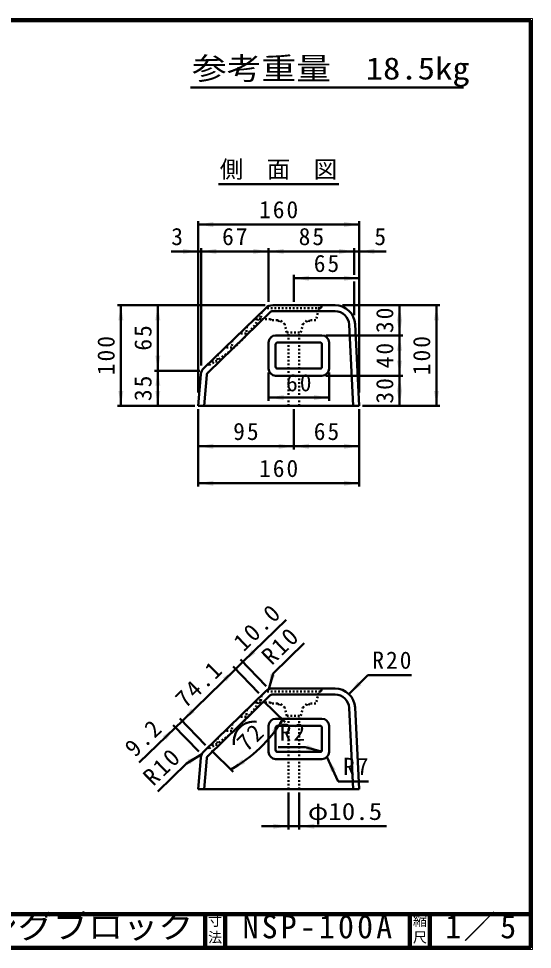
# Model space of a CAD drawing. Units: millimetres, scale not verified, with parts at other scales. Extents: x 100 to 4105, y 100 to 2870.
# Drawn here: x 2575 to 4105, y 100 to 2870 of the extents above; entities that cross this region are included whole.
import ezdxf
from ezdxf.enums import TextEntityAlignment as Align

# ---------------------------------------------------------------- set-up
doc = ezdxf.new("R2010")
doc.units = ezdxf.units.MM
doc.header["$LTSCALE"] = 5
doc.header["$PDMODE"] = 32
doc.header["$PDSIZE"] = 2.5
doc.linetypes.add('USER1', pattern=[2.2, 1, -1.2])
doc.layers.add('V-nasSTD', color=7, linetype='Continuous', lineweight=50)
doc.styles.add('ＭＳ ゴシック', font='')
doc.styles.get('ＭＳ ゴシック').set_extended_font_data('MS Gothic')

msp = doc.modelspace()

# ---------------------------------------------------------------- hatches: boundary and pattern name
at = {"layer": 'V-nasSTD'}
for points in [[(3154.286, 2264.739), (3109.286, 2257.239), (3154.286, 2249.739)], [(3544.286, 2249.739), (3589.286, 2257.239), (3544.286, 2264.739)], [(3064.286, 2169.739), (3109.286, 2177.239), (3064.286, 2184.739)], [(3163.286, 2184.739), (3118.286, 2177.239), (3163.286, 2169.739)], [(3274.286, 2169.739), (3319.286, 2177.239), (3274.286, 2184.739)], [(3364.286, 2184.739), (3319.286, 2177.239), (3364.286, 2169.739)], [(3529.286, 2169.739), (3574.286, 2177.239), (3529.286, 2184.739)], [(3634.286, 2184.739), (3589.286, 2177.239), (3634.286, 2169.739)], [(3439.286, 2104.739), (3394.286, 2097.239), (3439.286, 2089.739)], [(3544.286, 2089.739), (3589.286, 2097.239), (3544.286, 2104.739)], [(2886.786, 1972.239), (2879.286, 2017.239), (2871.786, 1972.239)], [(2996.786, 1972.239), (2989.286, 2017.239), (2981.786, 1972.239)], [(3716.786, 1972.239), (3709.286, 2017.239), (3701.786, 1972.239)], [(3826.786, 1972.239), (3819.286, 2017.239), (3811.786, 1972.239)], [(3716.786, 1972.239), (3709.286, 1927.239), (3701.786, 1972.239)], [(3716.786, 1882.239), (3709.286, 1927.239), (3701.786, 1882.239)], [(2996.786, 1867.239), (2989.286, 1822.239), (2981.786, 1867.239)], [(3716.786, 1852.239), (3709.286, 1807.239), (3701.786, 1852.239)], [(2996.786, 1777.239), (2989.286, 1822.239), (2981.786, 1777.239)], [(3716.786, 1762.239), (3709.286, 1807.239), (3701.786, 1762.239)], [(2886.786, 1762.239), (2879.286, 1717.239), (2871.786, 1762.239)], [(2996.786, 1762.239), (2989.286, 1717.239), (2981.786, 1762.239)], [(3364.286, 1749.739), (3319.286, 1742.239), (3364.286, 1734.739)], [(3454.286, 1734.739), (3499.286, 1742.239), (3454.286, 1749.739)], [(3716.786, 1762.239), (3709.286, 1717.239), (3701.786, 1762.239)], [(3826.786, 1762.239), (3819.286, 1717.239), (3811.786, 1762.239)], [(3154.286, 1604.739), (3109.286, 1597.239), (3154.286, 1589.739)], [(3349.286, 1589.739), (3394.286, 1597.239), (3349.286, 1604.739)], [(3439.286, 1604.739), (3394.286, 1597.239), (3439.286, 1589.739)], [(3544.286, 1589.739), (3589.286, 1597.239), (3544.286, 1604.739)], [(3154.286, 1494.739), (3109.286, 1487.239), (3154.286, 1479.739)], [(3544.286, 1479.739), (3589.286, 1487.239), (3544.286, 1494.739)], [(3274.876, 986.645), (3269.654, 992.028), (3242.578, 955.311), (3280.099, 981.262)], [(3188.748, 903.088), (3193.97, 897.705), (3221.046, 934.422), (3183.525, 908.471)], [(3320.177, 874.273), (3338.882, 915.883), (3331.629, 917.792), (3324.376, 919.7)], [(3595.688, 886.46), (3558.565, 859.943), (3585.082, 897.067)], [(3093.791, 810.965), (3088.569, 816.349), (3061.493, 779.631), (3099.013, 805.582)], [(3341.403, 742.038), (3335.252, 746.33), (3329.101, 750.621), (3361.002, 783.234)], [(3009.385, 729.079), (3014.607, 723.696), (3041.683, 760.413), (3004.163, 734.462)], [(3431.121, 693.63), (3476.529, 689.228), (3435.004, 708.119)], [(3085.368, 651.042), (3081.513, 657.476), (3077.659, 663.91), (3120.116, 680.603)], [(3244.818, 659.532), (3248.803, 653.179), (3206.695, 635.623), (3240.833, 665.886)], [(3518.951, 635.007), (3493.136, 672.621), (3505.356, 628.668)], [(3333.536, 458.971), (3378.536, 466.471), (3333.536, 473.971)], [(3455.036, 473.971), (3410.036, 466.471), (3455.036, 458.971)]]:
    msp.add_hatch(color=256, dxfattribs=at).paths.add_polyline_path(points)

# ---------------------------------------------------------------- linework, layer by layer
at = {"layer": 'V-nasSTD', "lineweight": 100}
for p, q in [((4100, 2865), (105, 2865)), ((4100, 105), (4100, 2865)), ((105, 205), (4100, 205)), ((3130, 205), (3130, 105)), ((3190, 205), (3190, 105)), ((3740, 205), (3740, 105)), ((3800, 205), (3800, 105)), ((105, 105), (4100, 105))]:
    msp.add_line(p, q, dxfattribs=at)
at = {"layer": 'V-nasSTD'}
for p, q in [((3087, 2664.753), (3900, 2664.753)), ((3169.786, 2377.239), (3528.786, 2377.239)), ((3109.286, 1757.239), (3109.286, 2267.239)), ((3109.286, 2257.239), (3589.286, 2257.239)), ((3589.286, 1757.239), (3589.286, 2267.239)), ((3029.286, 2177.239), (3109.286, 2177.239)), ((3109.286, 2177.239), (3118.286, 2177.239)), ((3118.286, 1837.239), (3118.286, 2187.239)), ((3319.286, 2177.239), (3118.286, 2177.239)), ((3168.326, 2177.239), (3118.286, 2177.239)), ((3319.286, 2027.239), (3319.286, 2187.239)), ((3574.286, 2177.239), (3319.286, 2177.239)), ((3527.246, 2177.239), (3574.286, 2177.239)), ((3574.286, 2107.239), (3574.286, 2187.239)), ((3574.286, 2177.239), (3589.286, 2177.239)), ((3589.286, 2177.239), (3669.286, 2177.239)), ((3394.286, 2027.239), (3394.286, 2107.239)), ((3589.286, 2097.239), (3394.286, 2097.239)), ((3574.286, 2087.239), (3574.286, 1987.239)), ((3309.286, 2017.239), (2869.286, 2017.239)), ((2879.286, 1717.239), (2879.286, 2017.239)), ((2989.286, 1822.239), (2989.286, 2017.239)), ((3310.558, 2008.771), (3126.33, 1830.043)), ((3323.092, 1995.852), (3138.864, 1817.124)), ((3331.447, 2017.239), (3517.211, 2017.239)), ((3331.447, 1999.239), (3517.211, 1999.239)), ((3539.286, 2017.239), (3829.286, 2017.239)), ((3709.286, 1927.239), (3709.286, 2017.239)), ((3819.286, 2017.239), (3819.286, 1717.239)), ((3559.159, 1959.337), (3571.264, 1717.239)), ((3577.137, 1960.235), (3589.286, 1717.239)), ((3340.286, 1927.239), (3478.286, 1927.239)), ((3489.286, 1927.239), (3719.286, 1927.239)), ((3709.286, 1807.239), (3709.286, 1927.239)), ((3319.286, 1828.239), (3319.286, 1906.239)), ((3340.286, 1834.239), (3340.286, 1900.239)), ((3346.286, 1906.239), (3472.286, 1906.239)), ((3478.286, 1834.239), (3478.286, 1900.239)), ((3499.286, 1828.239), (3499.286, 1906.239)), ((3346.286, 1828.239), (3472.286, 1828.239)), ((3114.286, 1822.239), (2979.286, 1822.239)), ((2989.286, 1717.239), (2989.286, 1822.239)), ((3117.329, 1811.073), (3109.286, 1717.239)), ((3135.264, 1809.536), (3127.352, 1717.239)), ((3319.286, 1817.239), (3319.286, 1732.239)), ((3340.286, 1807.239), (3478.286, 1807.239)), ((3489.286, 1807.239), (3719.286, 1807.239)), ((3499.286, 1817.239), (3499.286, 1732.239)), ((3709.286, 1717.239), (3709.286, 1807.239)), ((3499.286, 1742.239), (3319.286, 1742.239)), ((3099.286, 1717.239), (2869.286, 1717.239)), ((3109.286, 1717.239), (3589.286, 1717.239)), ((3109.286, 1707.239), (3109.286, 1477.239)), ((3394.286, 1707.239), (3394.286, 1587.239)), ((3589.286, 1707.239), (3589.286, 1477.239)), ((3599.286, 1717.239), (3829.286, 1717.239)), ((3394.286, 1597.239), (3109.286, 1597.239)), ((3589.286, 1597.239), (3394.286, 1597.239)), ((3589.286, 1487.239), (3109.286, 1487.239)), ((3242.578, 955.311), (3371.771, 1080.648)), ((3332.389, 920.681), (3425.695, 1011.202)), ((3221.046, 934.422), (3242.578, 955.311)), ((3235.615, 962.489), (3312.209, 883.537)), ((3061.493, 779.631), (3221.046, 934.422)), ((3214.083, 941.599), (3290.677, 862.648)), ((3320.177, 874.273), (3332.389, 920.681)), ((3558.565, 859.943), (3615.134, 916.512)), ((3745.134, 916.512), (3615.134, 916.512)), ((3310.558, 868.003), (3126.33, 689.274)), ((3331.447, 876.471), (3517.211, 876.471)), ((3323.092, 855.083), (3138.864, 676.355)), ((3303.754, 839.115), (3368.158, 776.249)), ((3331.447, 858.471), (3517.211, 858.471)), ((3559.159, 818.568), (3571.264, 576.471)), ((3577.137, 819.467), (3589.286, 576.471)), ((3041.683, 760.413), (3061.493, 779.631)), ((3054.53, 786.809), (3131.124, 707.858)), ((3340.286, 786.471), (3478.286, 786.471)), ((2934.022, 655.966), (3041.683, 760.413)), ((3034.72, 767.591), (3111.314, 688.639)), ((3319.286, 687.471), (3319.286, 765.471)), ((3340.286, 693.471), (3340.286, 759.471)), ((3346.286, 765.471), (3472.286, 765.471)), ((3478.286, 693.471), (3478.286, 759.471)), ((3499.286, 687.471), (3499.286, 765.471)), ((3348.233, 702.169), (3428.233, 702.169)), ((3476.529, 689.228), (3428.233, 702.169)), ((3120.116, 680.603), (3074.999, 653.574)), ((3117.329, 670.304), (3109.286, 576.471)), ((3135.264, 668.767), (3127.352, 576.471)), ((3149.447, 691.504), (3213.851, 628.638)), ((3340.286, 666.471), (3478.286, 666.471)), ((3346.286, 687.471), (3472.286, 687.471)), ((3493.136, 672.621), (3526.945, 600.117)), ((2988.871, 570.016), (3074.999, 653.574)), ((3616.945, 600.117), (3526.945, 600.117)), ((3109.286, 576.471), (3589.286, 576.471)), ((3378.536, 566.471), (3378.536, 456.471)), ((3410.036, 566.471), (3410.036, 456.471)), ((3298.536, 466.471), (3378.536, 466.471)), ((3378.536, 466.471), (3410.036, 466.471)), ((3670.036, 466.471), (3410.036, 466.471))]:
    msp.add_line(p, q, dxfattribs=at)
at = {"layer": 'V-nasSTD', "linetype": 'USER1'}
for p, q in [((3297.64, 1996.239), (3296.14, 1975.239)), ((3297.64, 1996.239), (3296.598, 1986.869)), ((3473.606, 2008.239), (3310.01, 2008.239)), ((3468.15, 2003.694), (3460.286, 1972.239)), ((3476.919, 2013.137), (3475.956, 2010.249)), ((3296.14, 1975.239), (3275.994, 1975.239)), ((3325.286, 1975.239), (3296.14, 1975.239)), ((3325.286, 1975.239), (3328.286, 1972.239)), ((3346.286, 1972.239), (3328.286, 1972.239)), ((3346.286, 1972.239), (3352.286, 1966.239)), ((3352.286, 1966.239), (3355.286, 1972.239)), ((3367.286, 1960.239), (3355.286, 1972.239)), ((3421.286, 1960.239), (3433.286, 1972.239)), ((3436.286, 1966.239), (3433.286, 1972.239)), ((3442.286, 1972.239), (3436.286, 1966.239)), ((3460.286, 1972.239), (3442.286, 1972.239)), ((3254.348, 1954.239), (3252.848, 1933.239)), ((3373.286, 1936.239), (3367.286, 1960.239)), ((3415.286, 1936.239), (3421.286, 1960.239)), ((3211.056, 1912.239), (3209.556, 1891.239)), ((3252.848, 1933.239), (3232.702, 1933.239)), ((3373.286, 1936.239), (3415.286, 1936.239)), ((3378.536, 1717.239), (3378.536, 1936.239)), ((3410.036, 1717.239), (3410.036, 1936.239)), ((3209.556, 1891.239), (3189.41, 1891.239)), ((3167.763, 1870.239), (3166.263, 1849.239)), ((3138.179, 1841.538), (3142.291, 1839.258)), ((3166.263, 1849.239), (3146.117, 1849.239)), ((3473.606, 867.471), (3310.01, 867.471)), ((3468.15, 862.926), (3460.286, 831.471)), ((3476.919, 872.368), (3475.956, 869.481)), ((3296.14, 834.471), (3275.994, 834.471)), ((3297.64, 855.471), (3296.14, 834.471)), ((3325.286, 834.471), (3296.14, 834.471)), ((3297.64, 855.471), (3296.598, 846.1)), ((3325.286, 834.471), (3328.286, 831.471)), ((3346.286, 831.471), (3328.286, 831.471)), ((3346.286, 831.471), (3352.286, 825.471)), ((3352.286, 825.471), (3355.286, 831.471)), ((3367.286, 819.471), (3355.286, 831.471)), ((3421.286, 819.471), (3433.286, 831.471)), ((3436.286, 825.471), (3433.286, 831.471)), ((3442.286, 831.471), (3436.286, 825.471)), ((3460.286, 831.471), (3442.286, 831.471)), ((3254.348, 813.471), (3252.848, 792.471)), ((3373.286, 795.471), (3367.286, 819.471)), ((3415.286, 795.471), (3421.286, 819.471)), ((3252.848, 792.471), (3232.702, 792.471)), ((3373.286, 795.471), (3415.286, 795.471)), ((3378.536, 576.471), (3378.536, 795.471)), ((3410.036, 576.471), (3410.036, 795.471)), ((3209.556, 750.471), (3189.41, 750.471)), ((3211.056, 771.471), (3209.556, 750.471)), ((3167.763, 729.471), (3166.263, 708.471)), ((3138.087, 700.68), (3142.291, 698.489)), ((3166.263, 708.471), (3146.117, 708.471))]:
    msp.add_line(p, q, dxfattribs=at)
at = {"layer": 'V-nasSTD', "lineweight": 13}
msp.add_lwpolyline([(100, 100), (100, 2870), (4105, 2870), (4105, 100)], close=True, dxfattribs=at)
at = {"layer": 'V-nasSTD'}
for centre, radius, start, end in [((3331.447, 1987.239), 30, 90, 134.13195), ((3331.447, 1987.239), 12, 90, 134.13194), ((3517.211, 1957.239), 60, 2.8624, 90), ((3517.211, 1957.239), 42, 2.86242, 90), ((3340.286, 1906.239), 21, 90, 180), ((3478.286, 1906.239), 21, 0, 90), ((3346.286, 1900.239), 6, 90, 180), ((3472.286, 1900.239), 6, 0, 90), ((3147.22, 1808.511), 30, 134.13195, 175.10091), ((3340.286, 1828.239), 21, 180, 270), ((3346.286, 1834.239), 6, 180, 270), ((3472.286, 1834.239), 6, 270, 0), ((3478.286, 1828.239), 21, 270, 0), ((3147.22, 1808.511), 12, 134.13195, 175.10091), ((3331.447, 846.471), 30, 90, 134.13195), ((3517.211, 816.471), 60, 2.8624, 90), ((3331.447, 846.471), 12, 90, 134.13194), ((3517.211, 816.471), 42, 2.86242, 90), ((3008.424, 997.348), 412.5, 298.7284, 328.73055), ((3275.425, 717.739), 60, 82.56212, 188.82232), ((3340.286, 765.471), 21, 90, 180), ((3478.286, 765.471), 21, 0, 90), ((3346.286, 759.471), 6, 90, 180), ((3472.286, 759.471), 6, 0, 90), ((3346.286, 693.471), 6, 180, 270), ((3472.286, 693.471), 6, 270, 0), ((3147.22, 667.742), 30, 134.13195, 175.10091), ((3147.22, 667.742), 12, 134.13195, 175.10091), ((3340.286, 687.471), 21, 180, 270), ((3478.286, 687.471), 21, 270, 0)]:
    msp.add_arc(centre, radius, start, end, dxfattribs=at)
at = {"layer": 'V-nasSTD', "linetype": 'USER1'}
for centre, radius, start, end in [((3473.971, 2002.239), 6, 95.48768, 165.96376), ((3473.11, 2011.198), 3, 275.48768, 341.56505), ((3482.611, 2011.239), 6, 90, 161.56505), ((2944.02, 2200.982), 412.5, 298.7284, 328.73055), ((3278.426, 1969.239), 6, 90, 134.13195), ((3473.971, 861.471), 6, 95.48768, 165.96376), ((3473.11, 870.429), 3, 275.48768, 341.56505), ((3482.611, 870.471), 6, 90, 161.56505), ((2944.02, 1060.214), 412.5, 298.7284, 328.73055), ((3278.426, 828.471), 6, 90, 134.13195)]:
    msp.add_arc(centre, radius, start, end, dxfattribs=at)
at = {"layer": 'V-nasSTD'}
msp.add_point((3469.286, 2008.239), dxfattribs=at)

# ---------------------------------------------------------------- texts
at = {"layer": 'V-nasSTD', "style": 'ＭＳ ゴシック'}
for s, height, width, p in [('参考重量\u300018.5kg', 65.98, 1.15, (3091, 2754.753)), ('φ10.5', 51.32, 1.15, (3436.036, 536.471)), ('パーキングブロック', 69.65, 1.1, (2154.5, 202.47))]:
    msp.add_text(s, height=height, dxfattribs=dict(at, width=width)).set_placement(p, align=Align.TOP_LEFT)
for s, height, p in [('側\u3000面\u3000図', 51.32, (3173.786, 2447.239)), ('3', 51.32, (3029.286, 2247.239)), ('5', 51.32, (3634.286, 2247.239)), ('寸', 30.79, (3138.982, 200.999)), ('縮', 30.79, (3748.982, 200.999)), ('法', 30.79, (3138.976, 151.01)), ('尺', 30.79, (3748.976, 151.01))]:
    msp.add_text(s, height=height, dxfattribs=at).set_placement(p, align=Align.TOP_LEFT)
at = {"layer": 'V-nasSTD', "attachment_point": 1, "style": 'ＭＳ ゴシック'}
for s, insert, char_height in [('\\T1.17;160', (3290.786, 2327.239), 51.32), ('\\T1.17;67', (3180.786, 2247.239), 51.32), ('\\T1.17;85', (3408.786, 2247.239), 51.32), ('\\T1.17;65', (3453.786, 2167.239), 51.32), ('\\T1.17;60', (3371.286, 1812.239), 51.32), ('\\T1.17;95', (3213.786, 1667.239), 51.32), ('\\T1.17;65', (3453.786, 1667.239), 51.32), ('\\T1.17;160', (3290.786, 1557.239), 51.32), ('\\T1.17;R20', (3628.134, 986.512), 51.32), ('\\T1.17;R2', (3352.233, 772.169), 51.32), ('\\T1.17;R7', (3540.945, 670.117), 51.32), ('\\T1.2;NSP-100A', (3241.75, 202.508), 69.65), ('\\T1.15;1／5', (3845.521, 202.582), 69.65)]:
    msp.add_mtext(s, dxfattribs=dict(at, insert=insert, char_height=char_height))
at = {"layer": 'V-nasSTD', "char_height": 51.32, "attachment_point": 1, "style": 'ＭＳ ゴシック'}
for s, insert, rotation in [('\\T1.17;30', (3639.286, 1934.239), 90), ('\\T1.17;65', (2919.286, 1881.739), 90), ('\\T1.17;100', (2809.286, 1808.739), 90), ('\\T1.17;100', (3749.286, 1808.739), 90), ('\\T1.17;40', (3639.286, 1829.239), 90), ('\\T1.17;35', (2919.286, 1731.739), 90), ('\\T1.17;30', (3639.286, 1724.239), 90), ('\\T1.17;10.0', (3209.626, 1020.872), 44.131), ('\\T1.17;R10', (3292.977, 979.976), 44.131), ('\\T1.17;74.1', (3035.826, 852.26), 44.131), ('\\T1.17;9.2', (2885.281, 706.208), 44.131), ('\\T1.17;72', (3218.767, 722.527), 44.131), ('\\T1.17;R10', (2940.128, 620.258), 44.131)]:
    msp.add_mtext(s, dxfattribs=dict(at, insert=insert, rotation=rotation))

doc.saveas('drawing.dxf')
